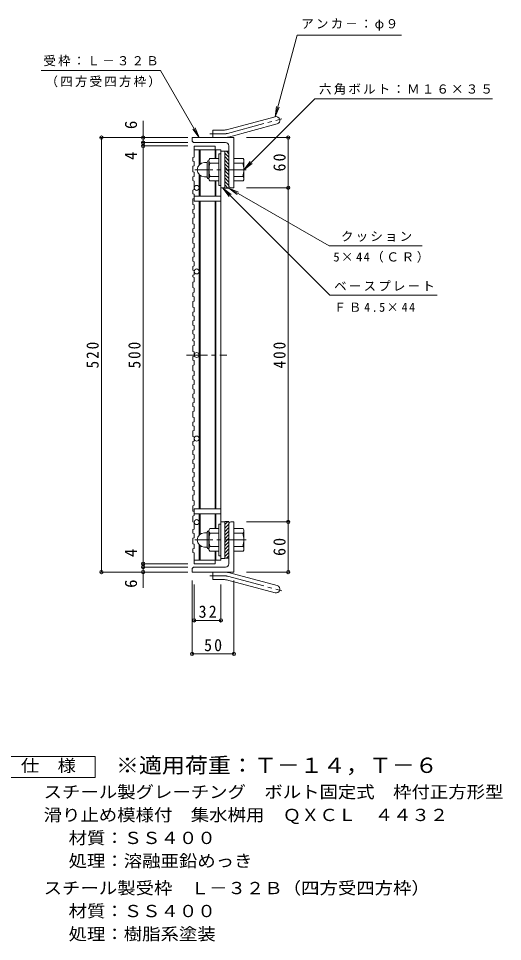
# Model space of a CAD drawing. Units: millimetres at full size, sheet at 1:5. Extents: x -830 to 783, y -691 to 667.
# Drawn here: x 204 to 783, y -502 to 603 of the extents above; entities that cross this region are included whole.
import ezdxf
from ezdxf.enums import TextEntityAlignment as Align

# ---------------------------------------------------------------- set-up
doc = ezdxf.new("R2010")
doc.units = ezdxf.units.MM
doc.header["$LTSCALE"] = 5
doc.header["$PDMODE"] = 32
doc.header["$PDSIZE"] = 4
doc.linetypes.add('CHAIN1', pattern=[8, 5, -1, 1, -1])
doc.linetypes.add('CHAIN2', pattern=[12, 9, -1, 1, -1])
for name, color, linetype, lineweight in [('E-1', 2, 'Continuous', 9), ('E-2', 3, 'Continuous', 9), ('E-4', 7, 'Continuous', 9), ('E-5', 7, 'Continuous', 9), ('F-4_F-4ﾚｲﾔ', 2, 'Continuous', 9)]:
    doc.layers.add(name, color=color, linetype=linetype, lineweight=lineweight)
doc.layers.add('F-5_F-5ﾚｲﾔ', color=2, linetype='Continuous')
doc.styles.add('ＭＳ ゴシック', font='')
doc.styles.get('ＭＳ ゴシック').set_extended_font_data('MS Gothic')

msp = doc.modelspace()

# ---------------------------------------------------------------- linework, layer by layer
at = {"layer": 'E-1'}
for p, q in [((453.08, 469.416), (511.271, 485.009)), ((455.409, 460.723), (513.6, 476.315)), ((450.75, 469.11), (436.935, 469.11)), ((436.935, 460.11), (436.935, 469.11)), ((461.935, 460.11), (411.935, 460.11)), ((411.935, 456.61), (411.935, 460.11)), ((451.935, 454.11), (414.435, 454.11)), ((461.935, 460.11), (461.935, 400.11)), ((455.935, 443.61), (450.935, 443.61)), ((450.935, 399.61), (450.935, 443.61)), ((455.935, 440.772), (453.098, 443.61)), ((455.935, 450.11), (455.935, 399.61)), ((430.135, 412.41), (430.135, 430.81)), ((431.935, 432.61), (432.135, 432.61)), ((432.135, 432.36), (432.135, 410.86)), ((444.135, 435.11), (433.174, 435.11)), ((455.935, 436.53), (450.935, 441.53)), ((455.935, 432.287), (450.935, 437.287)), ((455.935, 428.045), (450.935, 433.045)), ((461.935, 435.11), (472.897, 435.11)), ((474.135, 432.61), (473.935, 432.61)), ((473.935, 432.36), (473.935, 410.86)), ((418.135, 421.62), (418.135, 421.61)), ((418.135, 421.62), (418.135, 421.61)), ((426.625, 430.11), (430.135, 430.11)), ((444.135, 429.61), (433.174, 429.61)), ((455.935, 423.802), (450.935, 428.802)), ((455.935, 419.559), (450.935, 424.559)), ((455.935, 415.317), (450.935, 420.317)), ((461.935, 429.61), (472.897, 429.61)), ((426.635, 413.11), (430.135, 413.11)), ((431.935, 410.61), (432.135, 410.61)), ((444.135, 413.61), (433.174, 413.61)), ((455.935, 411.074), (450.935, 416.074)), ((455.935, 406.831), (450.935, 411.832)), ((461.935, 413.61), (472.897, 413.61)), ((474.135, 410.61), (473.935, 410.61)), ((444.135, 408.11), (433.174, 408.11)), ((446.435, 402.61), (444.135, 402.61)), ((455.935, 402.589), (450.935, 407.589)), ((454.672, 399.61), (450.935, 403.346)), ((455.935, 399.61), (450.935, 399.61)), ((458.435, 400.11), (461.935, 400.11)), ((461.935, 408.11), (472.897, 408.11)), ((454.672, 0.609), (450.935, -3.128)), ((455.935, 0.609), (450.935, 0.609)), ((450.935, 0.609), (450.935, -43.391)), ((455.935, -49.891), (455.935, 0.609)), ((458.435, 0.109), (461.935, 0.109)), ((461.935, -59.891), (461.935, 0.109)), ((431.935, -10.391), (432.135, -10.391)), ((432.135, -32.141), (432.135, -10.641)), ((444.135, -7.891), (433.174, -7.891)), ((446.435, -2.391), (444.135, -2.391)), ((455.935, -2.37), (450.935, -7.37)), ((455.935, -6.613), (450.935, -11.613)), ((455.935, -10.855), (450.935, -15.856)), ((461.935, -7.891), (472.897, -7.891)), ((474.135, -10.391), (473.935, -10.391)), ((473.935, -32.141), (473.935, -10.641)), ((418.135, -21.401), (418.135, -21.391)), ((418.135, -21.401), (418.135, -21.391)), ((426.635, -12.891), (430.135, -12.891)), ((430.135, -12.191), (430.135, -30.591)), ((444.135, -13.391), (433.174, -13.391)), ((455.935, -15.098), (450.935, -20.098)), ((455.935, -19.341), (450.935, -24.341)), ((461.935, -13.391), (472.897, -13.391)), ((426.625, -29.891), (430.135, -29.891)), ((431.935, -32.391), (432.135, -32.391)), ((444.135, -29.391), (433.174, -29.391)), ((455.935, -23.583), (450.935, -28.583)), ((455.935, -27.826), (450.935, -32.826)), ((455.935, -32.069), (450.935, -37.069)), ((461.935, -29.391), (472.897, -29.391)), ((474.135, -32.391), (473.935, -32.391)), ((444.135, -34.891), (433.174, -34.891)), ((455.935, -36.311), (450.935, -41.311)), ((455.935, -43.391), (450.935, -43.391)), ((455.935, -40.554), (453.098, -43.391)), ((461.935, -34.891), (472.897, -34.891)), ((451.935, -53.891), (414.435, -53.891)), ((411.935, -56.391), (411.935, -59.891)), ((461.935, -59.891), (411.935, -59.891)), ((436.935, -59.891), (436.935, -68.891)), ((455.409, -60.504), (513.6, -76.097)), ((450.75, -68.891), (436.935, -68.891)), ((453.08, -69.198), (511.271, -84.79))]:
    msp.add_line(p, q, dxfattribs=at)
at = {"layer": 'E-1', "linetype": 'CHAIN2'}
for p, q in [((454.244, 465.07), (519.411, 482.531)), ((450.75, 464.61), (433.13, 464.61)), ((450.75, -64.391), (433.13, -64.391)), ((454.244, -64.851), (519.411, -82.312))]:
    msp.add_line(p, q, dxfattribs=at)
at = {"layer": 'E-1', "linetype": 'CHAIN1'}
for p, q in [((476.662, 421.61), (415.202, 421.61)), ((476.662, -21.391), (415.202, -21.391))]:
    msp.add_line(p, q, dxfattribs=at)
at = {"layer": 'E-1'}
for points in [[(446.435, 440.61), (444.135, 440.61), (444.135, 402.61)], [(446.435, -40.391), (444.135, -40.391), (444.135, -2.391)]]:
    msp.add_lwpolyline(points, dxfattribs=at)
for centre, radius, start, end in [((512.435, 480.662), 4.5, 285.00014, 104.99991), ((450.75, 478.11), 9, 270, 285.00002), ((414.435, 456.61), 2.5, 180, 270), ((450.75, 478.11), 18, 270, 285), ((451.935, 450.11), 4, 0, 90), ((431.935, 430.81), 1.8, 90, 180), ((436.295, 432.36), 4.16, 138.61835, 221.37988), ((469.775, 432.36), 4.16, 318.62012, 41.38165), ((426.625, 421.62), 8.49, 90, 180), ((426.635, 421.61), 8.5, 180, 270), ((456.135, 421.61), 24, 160.52881, 199.47119), ((449.935, 421.61), 24, 340.52881, 19.47119), ((431.935, 412.41), 1.8, 180, 270), ((436.295, 410.86), 4.16, 138.62012, 221.38165), ((469.775, 410.86), 4.16, 318.61835, 41.37988), ((458.435, 402.61), 2.5, 180, 270), ((458.435, -2.391), 2.5, 90, 180), ((431.935, -12.191), 1.8, 90, 180), ((436.295, -10.641), 4.16, 138.61835, 221.37988), ((469.775, -10.641), 4.16, 318.62012, 41.38165), ((426.635, -21.391), 8.5, 90, 180), ((426.625, -21.401), 8.49, 180, 270), ((456.135, -21.391), 24, 160.52881, 199.47119), ((449.935, -21.391), 24, 340.52881, 19.47119), ((431.935, -30.591), 1.8, 180, 270), ((436.295, -32.141), 4.16, 138.62012, 221.38165), ((469.775, -32.141), 4.16, 318.61835, 41.37988), ((414.435, -56.391), 2.5, 90, 180), ((451.935, -49.891), 4, 270, 0), ((450.75, -77.891), 18, 75, 90), ((450.75, -77.891), 9, 74.99998, 90), ((512.435, -80.443), 4.5, 255.00009, 74.99986)]:
    msp.add_arc(centre, radius, start, end, dxfattribs=at)
at = {"layer": 'E-1', "linetype": 'CHAIN2'}
for centre, start, end in [((450.75, 478.11), 270, 284.99995), ((450.75, -77.891), 75.00005, 90)]:
    msp.add_arc(centre, 13.5, start, end, dxfattribs=at)
at = {"layer": 'E-2'}
for p, q in [((439.435, 449.86), (414.435, 449.86)), ((414.435, 436.716), (414.435, 449.86)), ((446.435, 445.36), (414.435, 445.36)), ((420.435, 445.36), (420.435, 427.431)), ((421.435, 445.36), (421.435, 428.339)), ((439.435, 449.86), (439.435, 445.36)), ((439.435, 445.36), (439.435, 435.11)), ((440.435, 445.36), (440.435, 435.11)), ((446.435, 445.36), (446.435, -45.641)), ((450.935, 443.86), (446.435, 443.86)), ((450.935, 399.86), (450.935, 443.86)), ((412.935, 436.205), (414.435, 436.716)), ((412.935, 425.662), (414.435, 426.173)), ((412.935, 412.978), (414.435, 413.49)), ((414.435, 418.603), (414.435, 413.49)), ((420.435, 415.795), (420.435, 389.86)), ((421.435, 414.886), (421.435, 389.86)), ((412.935, 397.252), (414.435, 397.763)), ((414.435, 402.876), (414.435, 397.763)), ((439.435, 408.11), (439.435, 389.86)), ((440.435, 408.11), (440.435, 389.86)), ((450.935, 399.86), (446.435, 399.86)), ((412.935, 397.252), (412.935, 392.844)), ((412.935, 392.844), (414.435, 392.333)), ((412.935, 386.709), (414.435, 387.22)), ((414.435, 392.333), (414.435, 383.86)), ((446.435, 389.86), (414.435, 389.86)), ((446.435, 383.86), (414.435, 383.86)), ((414.435, 379.65), (414.435, 374.537)), ((420.435, 383.86), (420.435, 15.859)), ((421.435, 383.86), (421.435, 15.859)), ((439.435, 383.86), (439.435, 15.859)), ((440.435, 383.86), (440.435, 15.859)), ((412.935, 374.026), (414.435, 374.537)), ((414.435, 369.107), (414.435, 363.994)), ((412.935, 363.482), (414.435, 363.994)), ((414.435, 356.424), (414.435, 351.31)), ((412.935, 350.799), (414.435, 351.31)), ((414.435, 345.881), (414.435, 340.767)), ((412.935, 340.256), (414.435, 340.767)), ((414.435, 333.197), (414.435, 328.084)), ((412.935, 327.573), (414.435, 328.084)), ((414.435, 322.654), (414.435, 317.541)), ((412.935, 317.03), (414.435, 317.541)), ((412.935, 317.03), (412.935, 312.05)), ((412.935, 312.05), (414.435, 311.539)), ((414.435, 306.425), (414.435, 311.539)), ((412.935, 301.507), (414.435, 300.995)), ((414.435, 295.882), (414.435, 300.995)), ((412.935, 287.095), (414.435, 287.607)), ((414.435, 280.037), (414.435, 274.923)), ((412.935, 274.412), (414.435, 274.923)), ((414.435, 269.494), (414.435, 264.38)), ((412.935, 263.869), (414.435, 264.38)), ((414.435, 256.81), (414.435, 251.697)), ((412.935, 251.186), (414.435, 251.697)), ((414.435, 246.267), (414.435, 241.154)), ((412.935, 240.643), (414.435, 241.154)), ((412.935, 240.643), (412.935, 235.663)), ((412.935, 235.663), (414.435, 235.152)), ((414.435, 230.038), (414.435, 235.152)), ((412.935, 225.12), (414.435, 224.608)), ((414.435, 219.495), (414.435, 224.608)), ((412.935, 210.708), (414.435, 211.22)), ((414.435, 203.65), (414.435, 198.536)), ((412.935, 198.025), (414.435, 198.536)), ((412.935, 187.482), (414.435, 187.993)), ((414.435, 193.107), (414.435, 187.993)), ((414.435, 180.423), (414.435, 175.31)), ((412.935, 174.799), (414.435, 175.31)), ((414.435, 169.88), (414.435, 164.767)), ((412.935, 164.256), (414.435, 164.767)), ((412.935, 164.256), (412.935, 159.276)), ((412.935, 159.276), (414.435, 158.765)), ((414.435, 153.651), (414.435, 158.765)), ((412.935, 148.733), (414.435, 148.221)), ((414.435, 143.108), (414.435, 148.221)), ((412.935, 142.597), (414.435, 143.108)), ((412.935, 142.597), (412.935, 138.317)), ((414.435, 137.806), (412.935, 138.317)), ((412.935, 132.181), (414.435, 132.693)), ((414.435, 137.806), (414.435, 132.693)), ((414.435, 125.123), (414.435, 120.01)), ((412.935, 119.498), (414.435, 120.01)), ((414.435, 114.58), (414.435, 109.466)), ((412.935, 108.955), (414.435, 109.466)), ((414.435, 101.896), (414.435, 96.783)), ((412.935, 96.272), (414.435, 96.783)), ((414.435, 91.353), (414.435, 86.24)), ((412.935, 85.729), (414.435, 86.24)), ((412.935, 85.729), (412.935, 80.749)), ((412.935, 80.749), (414.435, 80.238)), ((414.435, 75.125), (414.435, 80.238)), ((412.935, 70.206), (414.435, 69.695)), ((414.435, 64.581), (414.435, 69.695)), ((412.935, 64.07), (414.435, 64.581)), ((412.935, 59.79), (412.935, 64.07)), ((412.935, 53.655), (414.435, 54.166)), ((412.935, 53.655), (412.935, 48.675)), ((412.935, 48.675), (414.435, 48.164)), ((414.435, 43.05), (414.435, 48.164)), ((412.935, 38.132), (414.435, 37.62)), ((414.435, 32.507), (414.435, 37.62)), ((412.935, 31.996), (414.435, 32.507)), ((412.935, 31.996), (412.935, 25.693)), ((414.435, 25.182), (412.935, 25.693)), ((412.935, 13.01), (414.435, 12.499)), ((414.435, 15.859), (446.435, 15.859)), ((412.935, 0.283), (412.935, 6.874)), ((412.935, 0.283), (414.435, -0.228)), ((414.435, 9.859), (446.435, 9.859)), ((420.435, -15.576), (420.435, 9.859)), ((421.435, -14.667), (421.435, 9.859)), ((439.435, -7.891), (439.435, 9.859)), ((440.435, -7.891), (440.435, 9.859)), ((450.935, 0.359), (446.435, 0.359)), ((450.935, 0.359), (450.935, -43.641)), ((414.435, -8.341), (414.435, -0.228)), ((412.935, -13.26), (414.435, -13.771)), ((414.435, -18.884), (414.435, -13.771)), ((412.935, -25.943), (414.435, -26.454)), ((420.435, -45.641), (420.435, -27.212)), ((421.435, -45.641), (421.435, -28.12)), ((412.935, -36.486), (414.435, -36.997)), ((414.435, -50.141), (414.435, -36.997)), ((439.435, -45.641), (439.435, -34.891)), ((440.435, -45.641), (440.435, -34.891)), ((450.935, -43.641), (446.435, -43.641)), ((446.435, -45.641), (414.435, -45.641))]:
    msp.add_line(p, q, dxfattribs=at)
at = {"layer": 'E-2', "linetype": 'CHAIN1'}
msp.add_line((405.264, 199.859), (453.704, 199.859), dxfattribs=at)
at = {"layer": 'E-2'}
for points in [[(412.935, 436.205), (412.935, 431.797), (414.435, 431.286), (414.435, 426.173)], [(412.935, 425.662), (412.935, 419.114), (414.435, 418.603)], [(412.935, 412.978), (412.935, 408.571), (414.435, 408.06), (414.435, 402.946)], [(412.935, 386.709), (412.935, 380.161), (414.435, 379.65)], [(412.935, 374.026), (412.935, 369.618), (414.435, 369.107)], [(412.935, 363.482), (412.935, 356.935), (414.435, 356.424)], [(412.935, 350.799), (412.935, 346.392), (414.435, 345.881)], [(412.935, 340.256), (412.935, 333.709), (414.435, 333.197)], [(412.935, 327.573), (412.935, 323.165), (414.435, 322.654)], [(412.935, 301.507), (412.935, 305.914), (414.435, 306.425)], [(412.935, 293.231), (412.935, 295.371), (414.435, 295.882)], [(412.935, 293.231), (414.435, 292.72), (414.435, 287.607)], [(412.935, 287.095), (412.935, 280.548), (414.435, 280.037)], [(412.935, 274.412), (412.935, 270.005), (414.435, 269.494)], [(412.935, 263.869), (412.935, 257.322), (414.435, 256.81)], [(412.935, 251.186), (412.935, 246.778), (414.435, 246.267)], [(412.935, 225.12), (412.935, 229.527), (414.435, 230.038)], [(412.935, 216.844), (412.935, 218.984), (414.435, 219.495)], [(412.935, 216.844), (414.435, 216.333), (414.435, 211.22)], [(412.935, 210.708), (412.935, 204.161), (414.435, 203.65)], [(412.935, 198.025), (412.935, 193.618), (414.435, 193.107)], [(412.935, 187.482), (412.935, 180.935), (414.435, 180.423)], [(412.935, 174.799), (412.935, 170.391), (414.435, 169.88)], [(412.935, 148.733), (412.935, 153.14), (414.435, 153.651)], [(412.935, 132.181), (412.935, 125.634), (414.435, 125.123)], [(412.935, 119.498), (412.935, 115.091), (414.435, 114.58)], [(412.935, 108.955), (412.935, 102.408), (414.435, 101.896)], [(412.935, 96.272), (412.935, 91.864), (414.435, 91.353)], [(412.935, 70.206), (412.935, 74.613), (414.435, 75.125)], [(412.935, 59.79), (414.435, 59.279), (414.435, 54.166)], [(412.935, 38.132), (412.935, 42.539), (414.435, 43.05)], [(412.935, 13.01), (412.935, 19.557), (414.435, 20.069), (414.435, 25.182)], [(412.935, 6.874), (414.435, 7.848), (414.435, 15.859)], [(412.935, -13.26), (412.935, -8.852), (414.435, -8.341)], [(412.935, -25.943), (412.935, -19.396), (414.435, -18.884)], [(412.935, -36.486), (412.935, -32.079), (414.435, -31.567), (414.435, -26.454)], [(414.435, -50.141), (439.435, -50.141), (439.435, -45.641)]]:
    msp.add_lwpolyline(points, dxfattribs=at)
for centre in [(417.435, 399.86), (417.435, 299.859), (417.435, 199.859), (417.435, 99.859), (417.435, -0.141)]:
    msp.add_circle(centre, 3, dxfattribs=at)
at = {"layer": 'E-4'}
for p, q in [((353.435, 454.109), (353.435, 480.226)), ((301.935, 460.109), (406.935, 460.109)), ((303.435, -59.891), (303.435, 460.109)), ((351.935, 454.109), (406.935, 454.109)), ((353.435, 450.109), (353.435, 454.109)), ((528.435, 460.109), (476.935, 460.109)), ((526.935, 400.11), (526.935, 460.109)), ((351.935, 450.109), (406.935, 450.109)), ((353.435, -49.891), (353.435, 450.109)), ((528.435, 400.11), (476.935, 400.11)), ((526.935, 0.109), (526.935, 400.11)), ((528.435, 0.109), (476.935, 0.109)), ((526.935, -59.891), (526.935, 0.109)), ((351.935, -49.891), (406.935, -49.891)), ((351.935, -53.891), (406.935, -53.891)), ((353.435, -53.891), (353.435, -49.891)), ((353.435, -78.759), (353.435, -53.891)), ((301.935, -59.891), (406.935, -59.891)), ((528.435, -59.891), (476.935, -59.891)), ((411.935, -159.249), (411.935, -69.891)), ((414.435, -119.249), (414.435, -74.891)), ((446.435, -119.249), (446.435, -74.891)), ((461.935, -159.249), (461.935, -69.891)), ((414.435, -117.749), (446.435, -117.749)), ((411.935, -157.749), (461.935, -157.749))]:
    msp.add_line(p, q, dxfattribs=at)
for p in [(303.435, 460.109), (353.435, 460.109), (353.435, 454.109), (526.935, 460.109), (353.435, 450.109), (526.935, 400.11), (526.935, 0.109), (353.435, -49.891), (353.435, -53.891), (303.435, -59.891), (353.435, -59.891), (526.935, -59.891), (414.435, -117.749), (446.435, -117.749), (411.935, -157.749), (461.935, -157.749)]:
    msp.add_point(p, dxfattribs=at)
at = {"layer": 'E-5'}
for p, q in [((511.271, 485.008), (537.474, 582.803)), ((662.474, 582.803), (537.474, 582.803)), ((231.641, 540.294), (374.141, 540.294)), ((420.435, 460.11), (374.141, 540.294)), ((473.935, 421.61), (558.727, 506.401)), ((511.271, 485.008), (512.902, 497.401)), ((558.727, 506.401), (771.227, 506.401)), ((511.271, 485.008), (516.054, 496.557)), ((420.435, 460.11), (412.826, 470.027)), ((420.435, 460.11), (415.652, 471.658)), ((473.935, 421.61), (481.545, 431.527)), ((473.935, 421.61), (483.852, 429.219)), ((448.684, 399.61), (576.881, 271.413)), ((448.684, 399.61), (458.601, 392.001)), ((448.684, 399.61), (456.294, 389.693)), ((455.935, 399.61), (575.91, 330.342)), ((455.935, 399.61), (467.484, 394.826)), ((455.935, 399.61), (465.852, 392)), ((575.91, 330.342), (687.122, 330.342)), ((576.881, 271.413), (705.065, 271.413))]:
    msp.add_line(p, q, dxfattribs=at)
at = {"layer": 'F-4_F-4ﾚｲﾔ'}
msp.add_lwpolyline([(183.353, -305.753), (183.353, -280.752), (295.852, -280.752), (295.852, -305.753)], close=True, dxfattribs=at)

# ---------------------------------------------------------------- texts
at = {"layer": 'E-4', "color": 2, "style": 'ＭＳ ゴシック'}
for s, p in [('6', (350.435, 470.226)), ('4', (350.435, 433.279)), ('4', (350.435, -41.939)), ('6', (350.435, -78.759))]:
    msp.add_text(s, height=14.66, rotation=90, dxfattribs=at).set_placement(p, align=Align.BOTTOM_LEFT)
at = {"layer": 'E-4', "color": 2, "char_height": 14.66, "attachment_point": 7, "rotation": 90, "style": 'ＭＳ ゴシック'}
for s, insert in [('\\T1.27;\\W0.95;60', (523.935, 419.485)), ('\\T1.27;\\W0.9;520', (300.435, 183.859)), ('\\T1.27;\\W0.9;500', (350.435, 183.859)), ('\\T1.27;\\W0.9;400', (523.935, 183.859)), ('\\T1.27;\\W0.95;60', (523.935, -40.516))]:
    msp.add_mtext(s, dxfattribs=dict(at, insert=insert))
at = {"layer": 'E-4', "color": 2, "char_height": 14.66, "attachment_point": 7, "style": 'ＭＳ ゴシック'}
for s, insert in [('\\T1.27;\\W0.95;32', (419.81, -114.749)), ('\\T1.27;\\W0.95;50', (426.31, -154.749))]:
    msp.add_mtext(s, dxfattribs=dict(at, insert=insert))
at = {"layer": 'E-5', "char_height": 11, "attachment_point": 7, "style": 'ＭＳ ゴシック'}
for s, insert in [('\\T1.17;アンカ－：φ９', (542.474, 587.803)), ('\\T1.17;受枠：Ｌ－３２Ｂ', (234.141, 545.294)), ('\\T1.17;（四方受四方枠）', (236.641, 520.294)), ('\\T1.17;六角ボルト：Ｍ１６×３５', (563.727, 511.401)), ('\\T1.17;クッション', (589.98, 335.342)), ('\\T1.21;5×44（ＣＲ）', (580.91, 310.342)), ('\\T1.17;ベースプレート', (581.881, 276.413)), ('\\T1.26;\\W0.95;ＦＢ4.5×44', (581.881, 251.413))]:
    msp.add_mtext(s, dxfattribs=dict(at, insert=insert))
at = {"layer": 'F-4_F-4ﾚｲﾔ', "style": 'ＭＳ ゴシック', "width": 1.1}
for s, p in [('仕\u3000様', (207.102, -303.252)), ('スチール製グレーチング\u3000ボルト固定式\u3000枠付正方形型', (234.397, -334.712)), ('滑り止め模様付\u3000集水桝用\u3000ＱＸＣＬ\u3000４４３２', (234.397, -362.212)), ('材質：ＳＳ４００', (264.253, -389.712)), ('処理：溶融亜鉛めっき', (264.253, -417.212)), ('スチール製受枠\u3000Ｌ－３２Ｂ（四方受四方枠）', (234.397, -449.712)), ('材質：ＳＳ４００', (264.253, -477.212)), ('処理：樹脂系塗装', (264.253, -504.712))]:
    msp.add_text(s, height=14.66, dxfattribs=at).set_placement(p, align=Align.BOTTOM_LEFT)
at = {"layer": 'F-5_F-5ﾚｲﾔ', "color": 3, "style": 'ＭＳ ゴシック', "width": 1.1}
msp.add_text('※適用荷重：Ｔ－１４，Ｔ－６', height=18.33, dxfattribs=at).set_placement((320.852, -305.753), align=Align.BOTTOM_LEFT)

doc.saveas('drawing.dxf')
